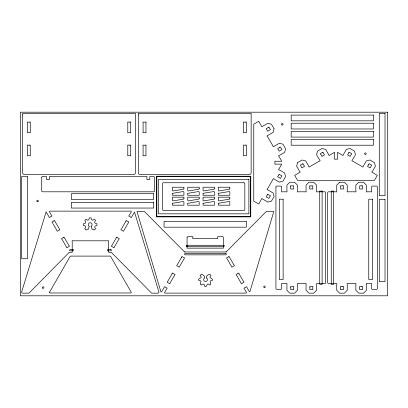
<?xml version="1.0" encoding="UTF-8"?>
<svg xmlns="http://www.w3.org/2000/svg" width="408" height="408" viewBox="0 0 408 408"><rect width="100%" height="100%" fill="white"/><g stroke="black" fill="none" stroke-linecap="round" stroke-linejoin="round"><path stroke-width="0.61" d="M226.46 251.649L266.337 211.446L273.824 211.502L249.931 291.603L249.252 291.48L246.891 287.39A0.515 0.515 0 0 0 246.524 286.758A0.515 0.515 0 0 0 245.891 287.12L244.673 287.824A0.515 0.515 0 0 0 244.04 288.191A0.515 0.515 0 0 0 244.402 288.823L246.519 292.495L246.289 293.112L164.812 293.112L164.582 292.495L166.699 288.823A0.515 0.515 0 0 0 167.061 288.191A0.515 0.515 0 0 0 166.428 287.824L165.209 287.12A0.515 0.515 0 0 0 164.577 286.758A0.515 0.515 0 0 0 164.21 287.39L161.644 291.827L160.971 291.95L136.976 211.502L144.396 211.446L184.268 251.649M91.091 226.302L92.132 229.418L92.891 229.107L94.33 230.036L95.589 228.766L94.636 227.302L95.156 225.94L96.92 225.537L96.941 223.752L95.125 223.314L94.59 222.013L95.589 220.493L94.345 219.218L92.687 220.218L91.448 219.677L91.071 217.867L89.316 217.852L88.852 219.728L87.587 220.223L86.027 219.208L84.777 220.442L85.751 222.079L85.18 223.349L83.4 223.752L83.421 225.537L85.185 225.94L85.706 227.302L84.757 228.766L86.017 230.036L87.45 229.107L88.21 229.418L89.25 226.302M204.627 277.95C205.76 276.323 201.129 272.345 200.134 275.533C203.653 278.873 197.181 277.644 198.813 280.551C203.816 280.434 198.201 284.009 201.394 285.039C202.388 283.06 205.362 284.33 204.678 286.396C207.692 287.956 206.198 281.331 209.661 285.044C212.889 284.106 207.305 280.413 212.262 280.566C213.823 277.807 207.514 278.633 210.962 275.471C210.1 272.274 205.148 276.466 206.474 277.95M185.054 251.976L225.675 251.976M184.946 251.991A0.515 0.515 0 0 1 184.334 251.736M226.399 251.736A0.515 0.515 0 0 1 225.787 251.991M89.153 226.231A1.897 1.897 0 0 1 88.735 223.39A1.897 1.897 0 0 1 91.601 223.39A1.897 1.897 0 0 1 91.193 226.226M206.57 278.026A1.892 1.892 0 0 1 206.984 280.857A1.892 1.892 0 0 1 204.122 280.857A1.892 1.892 0 0 1 204.536 278.026M22.603 114.934L22.603 172.671A1.913 1.913 0 0 0 24.516 174.583L133.528 174.583A1.913 1.913 0 0 0 135.441 172.671L135.436 113.383L22.598 113.383L22.603 114.934M41.728 177.454L41.728 190.842A0.959 0.959 0 0 0 42.682 191.801L153.607 191.801A0.954 0.954 0 0 0 154.566 190.842L154.566 177.454A0.959 0.959 0 0 0 153.607 176.501L149.782 176.501L149.782 178.679A0.515 0.515 0 0 1 149.782 179.408A0.515 0.515 0 0 1 149.053 179.408L147.645 179.408A0.515 0.515 0 0 1 146.916 179.408A0.515 0.515 0 0 1 146.916 178.679L146.916 176.501L49.378 176.501L49.378 178.638A0.515 0.515 0 0 1 49.378 179.367A0.515 0.515 0 0 1 48.644 179.367L47.236 179.367A0.515 0.515 0 0 1 46.507 179.367A0.515 0.515 0 0 1 46.507 178.638L46.507 176.501L42.682 176.501A0.954 0.954 0 0 0 41.728 177.454M108.543 247.972L108.543 252.277L110.869 252.277A0.515 0.515 0 0 1 111.547 252.562L151.618 293.158L157.978 293.158A0.954 0.954 0 0 0 158.891 291.924L134.507 212.032L131.713 216.862A0.515 0.515 0 0 1 131.351 217.495A0.515 0.515 0 0 1 130.718 217.132L129.499 216.424A0.515 0.515 0 0 1 128.867 216.061A0.515 0.515 0 0 1 129.229 215.429L131.345 211.757L131.085 211.13L49.664 211.13L49.404 211.757L51.52 215.429A0.515 0.515 0 0 1 51.887 216.061A0.515 0.515 0 0 1 51.255 216.424L50.036 217.132A0.515 0.515 0 0 1 49.404 217.495A0.515 0.515 0 0 1 49.037 216.862L46.135 211.834L21.685 291.924A0.954 0.954 0 0 0 22.603 293.158L28.958 293.158L69.034 252.562A0.515 0.515 0 0 1 69.712 252.277L72.206 252.277L72.206 241.531A0.515 0.515 0 0 1 72.206 240.802A0.515 0.515 0 0 1 72.94 240.802L107.814 240.802A0.515 0.515 0 0 1 108.543 240.802A0.515 0.515 0 0 1 108.543 241.531L108.543 247.972M138.307 114.934L138.307 172.671A1.913 1.913 0 0 0 140.219 174.583L249.232 174.583A1.913 1.913 0 0 0 251.144 172.671L251.144 113.383L138.307 113.383L138.307 114.934M187.078 237.629L187.078 248.146L223.416 248.146L223.416 237.629A0.959 0.959 0 0 0 222.457 236.671L217.678 236.671L217.678 237.854A0.515 0.515 0 0 1 217.678 238.583A0.515 0.515 0 0 1 216.944 238.583L193.545 238.583A0.515 0.515 0 0 1 192.816 238.583A0.515 0.515 0 0 1 192.816 237.854L192.816 236.671L188.032 236.671A0.954 0.954 0 0 0 187.078 237.629M275.925 187.027L275.925 288.39A0.954 0.954 0 0 0 276.884 289.343L280.709 289.343A0.959 0.959 0 0 0 281.663 288.39L281.663 284.34A0.515 0.515 0 0 1 281.663 283.606A0.515 0.515 0 0 1 282.392 283.606L286.192 283.606A0.515 0.515 0 0 1 286.921 283.606A0.515 0.515 0 0 1 286.921 284.34L286.921 290.302L289.792 293.168L294.571 293.168L297.442 290.302L297.442 284.34A0.515 0.515 0 0 1 297.442 283.606A0.515 0.515 0 0 1 298.171 283.606L305.317 283.606A0.515 0.515 0 0 1 306.046 283.606A0.515 0.515 0 0 1 306.046 284.34L306.046 290.302L308.917 293.168L313.696 293.168L316.567 290.302L316.567 284.34A0.515 0.515 0 0 1 316.567 283.606A0.515 0.515 0 0 1 317.296 283.606L324.697 283.606A0.959 0.959 0 0 0 325.65 282.652L325.65 192.765A0.954 0.954 0 0 0 324.697 191.806L317.296 191.806A0.515 0.515 0 0 1 316.567 191.806A0.515 0.515 0 0 1 316.567 191.077L316.567 185.115L313.696 182.243L308.917 182.243L306.046 185.115L306.046 191.077A0.515 0.515 0 0 1 306.046 191.806A0.515 0.515 0 0 1 305.317 191.806L298.171 191.806A0.515 0.515 0 0 1 297.442 191.806A0.515 0.515 0 0 1 297.442 191.077L297.442 185.115L294.571 182.243L289.792 182.243L286.921 185.115L286.921 191.077A0.515 0.515 0 0 1 286.921 191.806A0.515 0.515 0 0 1 286.192 191.806L282.392 191.806A0.515 0.515 0 0 1 281.663 191.806A0.515 0.515 0 0 1 281.663 191.077L281.663 187.027A0.954 0.954 0 0 0 280.709 186.068L276.884 186.068A0.959 0.959 0 0 0 275.925 187.027M290.705 186.609L290.705 188.21A0.515 0.515 0 0 0 290.705 188.94A0.515 0.515 0 0 0 291.434 188.94L292.842 188.94A0.515 0.515 0 0 0 293.571 188.94A0.515 0.515 0 0 0 293.571 188.21L293.571 186.609A0.515 0.515 0 0 0 293.571 185.88A0.515 0.515 0 0 0 292.842 185.88L291.434 185.88A0.515 0.515 0 0 0 290.705 185.88A0.515 0.515 0 0 0 290.705 186.609M290.792 287.207L290.792 288.808A0.515 0.515 0 0 0 290.792 289.537A0.515 0.515 0 0 0 291.521 289.537L292.929 289.537A0.515 0.515 0 0 0 293.658 289.537A0.515 0.515 0 0 0 293.658 288.808L293.658 287.207A0.515 0.515 0 0 0 293.658 286.477A0.515 0.515 0 0 0 292.929 286.477L291.521 286.477A0.515 0.515 0 0 0 290.792 286.477A0.515 0.515 0 0 0 290.792 287.207M309.83 186.609L309.83 188.21A0.515 0.515 0 0 0 309.83 188.94A0.515 0.515 0 0 0 310.559 188.94L311.967 188.94A0.515 0.515 0 0 0 312.696 188.94A0.515 0.515 0 0 0 312.696 188.21L312.696 186.609A0.515 0.515 0 0 0 312.696 185.88A0.515 0.515 0 0 0 311.967 185.88L310.559 185.88A0.515 0.515 0 0 0 309.83 185.88A0.515 0.515 0 0 0 309.83 186.609M309.917 287.207L309.917 288.808A0.515 0.515 0 0 0 309.917 289.537A0.515 0.515 0 0 0 310.646 289.537L312.054 289.537A0.515 0.515 0 0 0 312.783 289.537A0.515 0.515 0 0 0 312.783 288.808L312.783 287.207A0.515 0.515 0 0 0 312.783 286.477A0.515 0.515 0 0 0 312.054 286.477L310.646 286.477A0.515 0.515 0 0 0 309.917 286.477A0.515 0.515 0 0 0 309.917 287.207M49.393 292.475L49.868 292.985L130.907 292.985L131.386 292.505L110.441 256.102L70.314 256.102L49.393 292.475M172.441 193.713L172.436 195.259L183.911 195.259L183.911 191.949L183.355 191.525L172.839 193.28L172.441 193.713M172.441 203.658L172.441 205.204L183.916 205.204L183.911 201.894L183.355 201.47L172.839 203.225L172.441 203.658M183.916 188.736L183.554 189.2L172.997 190.959L172.446 190.561L172.441 187.226L183.916 187.226L183.916 188.736M183.916 198.681L183.554 199.145L172.997 200.904L172.446 200.506L172.441 197.171L183.916 197.171L183.916 198.681M187.741 193.713L187.736 195.259L199.211 195.259L199.211 191.949L198.655 191.525L188.139 193.28L187.741 193.713M187.741 203.658L187.736 205.204L199.211 205.204L199.211 201.894L198.655 201.47L188.139 203.225L187.741 203.658M199.216 188.736L198.854 189.2L188.297 190.959L187.746 190.561L187.741 187.226L199.216 187.226L199.216 188.736M199.216 198.681L198.854 199.145L188.297 200.904L187.746 200.506L187.741 197.171L199.216 197.171L199.216 198.681M203.041 193.713L203.041 195.259L214.516 195.259L214.511 191.949L213.955 191.525L203.439 193.28L203.041 193.713M203.041 203.658L203.041 205.204L214.516 205.204L214.511 201.894L213.955 201.47L203.439 203.225L203.041 203.658M214.516 188.736L214.154 189.2L203.597 190.959L203.046 190.561L203.041 187.226L214.516 187.226L214.516 188.736M214.516 198.681L214.154 199.145L203.597 200.904L203.046 200.506L203.041 197.171L214.516 197.171L214.516 198.681M218.341 193.713L218.336 195.259L229.811 195.259L229.811 191.949L229.255 191.525L218.739 193.28L218.341 193.713M218.341 203.658L218.341 205.204L229.816 205.204L229.811 201.894L229.255 201.47L218.739 203.225L218.341 203.658M229.816 188.736L229.454 189.2L218.897 190.959L218.346 190.561L218.341 187.226L229.816 187.226L229.816 188.736M229.816 198.681L229.454 199.145L218.897 200.904L218.346 200.506L218.341 197.171L229.816 197.171L229.816 198.681M274.084 128.795L273.12 132.386L267.75 135.481A0.515 0.515 0 0 0 267.118 135.849A0.515 0.515 0 0 0 267.485 136.481L273.018 146.079A0.515 0.515 0 0 0 273.38 146.712A0.515 0.515 0 0 0 274.013 146.345L279.383 143.249L282.979 144.213L285.605 148.767L284.641 152.357L279.271 155.458A0.515 0.515 0 0 0 278.639 155.82A0.515 0.515 0 0 0 279.001 156.453L281.77 161.252L275.675 161.252A0.515 0.515 0 0 0 274.946 161.252A0.515 0.515 0 0 0 274.946 161.981L274.946 163.389A0.515 0.515 0 0 0 274.946 164.123A0.515 0.515 0 0 0 275.675 164.123L281.77 164.123L279.006 168.907A0.515 0.515 0 0 0 278.639 169.539A0.515 0.515 0 0 0 279.271 169.906L284.641 173.007L285.605 176.598L282.974 181.152L279.383 182.116L274.013 179.015A0.515 0.515 0 0 0 273.38 178.653A0.515 0.515 0 0 0 273.013 179.285L267.485 188.858A0.515 0.515 0 0 0 267.123 189.49A0.515 0.515 0 0 0 267.755 189.858L273.12 192.959L274.084 196.549L271.458 201.103L267.862 202.067L262.492 198.966A0.515 0.515 0 0 0 261.86 198.599A0.515 0.515 0 0 0 261.497 199.231L258.733 204.02L253.761 201.154L253.761 124.175L258.733 121.303L261.497 126.103A0.515 0.515 0 0 0 261.865 126.735A0.515 0.515 0 0 0 262.497 126.373L267.867 123.272L271.458 124.236L274.084 128.795M297.58 162.624L296.611 166.214L299.712 171.589A0.515 0.515 0 0 1 300.074 172.222A0.515 0.515 0 0 1 299.441 172.584L294.647 175.353L297.514 180.321L374.493 180.321L377.359 175.353L372.575 172.589A0.515 0.515 0 0 1 371.943 172.222A0.515 0.515 0 0 1 372.305 171.589L375.406 166.219L374.442 162.629L369.888 159.997L366.297 160.961L363.197 166.331A0.515 0.515 0 0 1 362.829 166.964A0.515 0.515 0 0 1 362.197 166.597L352.624 161.068A0.515 0.515 0 0 1 351.992 160.706A0.515 0.515 0 0 1 352.354 160.074L355.455 154.703L354.491 151.108L349.936 148.481L346.346 149.44L343.245 154.811A0.515 0.515 0 0 1 342.883 155.443A0.515 0.515 0 0 1 342.251 155.081L337.462 152.317L337.462 158.406A0.515 0.515 0 0 1 337.462 159.135A0.515 0.515 0 0 1 336.733 159.135L335.32 159.135A0.515 0.515 0 0 1 334.591 159.135A0.515 0.515 0 0 1 334.591 158.406L334.591 152.317L329.791 155.081A0.515 0.515 0 0 1 329.159 155.448A0.515 0.515 0 0 1 328.797 154.816L325.696 149.44L322.106 148.476L317.551 151.108L316.588 154.698L319.683 160.069A0.515 0.515 0 0 1 320.05 160.701A0.515 0.515 0 0 1 319.418 161.068L309.82 166.602A0.515 0.515 0 0 1 309.188 166.964A0.515 0.515 0 0 1 308.825 166.331L305.725 160.961L302.134 159.997L297.58 162.624M116.326 237.803L111.792 245.647A0.515 0.515 0 0 0 111.43 246.279A0.515 0.515 0 0 0 112.062 246.646L113.281 247.35A0.515 0.515 0 0 0 113.914 247.717A0.515 0.515 0 0 0 114.281 247.085L118.81 239.236A0.515 0.515 0 0 0 119.172 238.604A0.515 0.515 0 0 0 118.539 238.241L117.32 237.538A0.515 0.515 0 0 0 116.688 237.17A0.515 0.515 0 0 0 116.326 237.803M125.894 221.243L121.365 229.092A0.515 0.515 0 0 0 120.998 229.724A0.515 0.515 0 0 0 121.63 230.087L122.854 230.79A0.515 0.515 0 0 0 123.486 231.157A0.515 0.515 0 0 0 123.848 230.525L128.377 222.681A0.515 0.515 0 0 0 128.744 222.049A0.515 0.515 0 0 0 128.112 221.682L126.893 220.978A0.515 0.515 0 0 0 126.261 220.611A0.515 0.515 0 0 0 125.894 221.243M181.667 257.173L177.138 265.016A0.515 0.515 0 0 0 176.771 265.649A0.515 0.515 0 0 0 177.404 266.016L178.627 266.72A0.515 0.515 0 0 0 179.26 267.087A0.515 0.515 0 0 0 179.622 266.455L184.151 258.611A0.515 0.515 0 0 0 184.518 257.978A0.515 0.515 0 0 0 183.886 257.611L182.667 256.907A0.515 0.515 0 0 0 182.034 256.54A0.515 0.515 0 0 0 181.667 257.173M172.115 273.743L167.586 281.586A0.515 0.515 0 0 0 167.219 282.219A0.515 0.515 0 0 0 167.851 282.586L169.07 283.29A0.515 0.515 0 0 0 169.703 283.652A0.515 0.515 0 0 0 170.07 283.019L174.599 275.176A0.515 0.515 0 0 0 174.961 274.543A0.515 0.515 0 0 0 174.328 274.176L173.109 273.472A0.515 0.515 0 0 0 172.477 273.11A0.515 0.515 0 0 0 172.115 273.743M267.306 194.907L266.603 196.126A0.515 0.515 0 0 0 266.235 196.758A0.515 0.515 0 0 0 266.868 197.125L268.255 197.926A0.515 0.515 0 0 0 268.887 198.288A0.515 0.515 0 0 0 269.249 197.656L269.953 196.437A0.515 0.515 0 0 0 270.32 195.804A0.515 0.515 0 0 0 269.688 195.442L268.301 194.641A0.515 0.515 0 0 0 267.668 194.274A0.515 0.515 0 0 0 267.306 194.907M278.822 174.956L278.118 176.179A0.515 0.515 0 0 0 277.751 176.812A0.515 0.515 0 0 0 278.384 177.174L279.771 177.975A0.515 0.515 0 0 0 280.403 178.342A0.515 0.515 0 0 0 280.77 177.709L281.474 176.486A0.515 0.515 0 0 0 281.836 175.853A0.515 0.515 0 0 0 281.204 175.491L279.822 174.69A0.515 0.515 0 0 0 279.189 174.323A0.515 0.515 0 0 0 278.822 174.956M348.83 152.878L348.029 154.265A0.515 0.515 0 0 0 347.667 154.897A0.515 0.515 0 0 0 348.299 155.259L349.518 155.963A0.515 0.515 0 0 0 350.151 156.33A0.515 0.515 0 0 0 350.513 155.698L351.314 154.311A0.515 0.515 0 0 0 351.681 153.678A0.515 0.515 0 0 0 351.048 153.316L349.829 152.612A0.515 0.515 0 0 0 349.197 152.245A0.515 0.515 0 0 0 348.83 152.878M368.781 164.399L367.98 165.781A0.515 0.515 0 0 0 367.613 166.413A0.515 0.515 0 0 0 368.245 166.78L369.47 167.484A0.515 0.515 0 0 0 370.102 167.846A0.515 0.515 0 0 0 370.464 167.214L371.265 165.832A0.515 0.515 0 0 0 371.627 165.199A0.515 0.515 0 0 0 370.994 164.832L369.775 164.128A0.515 0.515 0 0 0 369.143 163.766A0.515 0.515 0 0 0 368.781 164.399M339.599 182.243L336.728 185.115L336.728 191.077A0.515 0.515 0 0 1 336.728 191.806A0.515 0.515 0 0 1 335.998 191.806L328.603 191.806A0.954 0.954 0 0 0 327.644 192.765L327.644 282.652A0.959 0.959 0 0 0 328.603 283.606L335.998 283.606A0.515 0.515 0 0 1 336.728 283.606A0.515 0.515 0 0 1 336.728 284.34L336.728 290.302L339.599 293.168L344.377 293.168L347.249 290.302L347.249 284.34A0.515 0.515 0 0 1 347.249 283.606A0.515 0.515 0 0 1 347.978 283.606L355.123 283.606A0.515 0.515 0 0 1 355.853 283.606A0.515 0.515 0 0 1 355.853 284.34L355.853 290.302L358.724 293.168L363.502 293.168L366.374 290.302L366.374 284.34A0.515 0.515 0 0 1 366.374 283.606A0.515 0.515 0 0 1 367.103 283.606L370.903 283.606A0.515 0.515 0 0 1 371.632 283.606A0.515 0.515 0 0 1 371.632 284.34L371.632 288.39A0.959 0.959 0 0 0 372.591 289.343L376.416 289.343A0.954 0.954 0 0 0 377.369 288.39L377.369 187.027A0.959 0.959 0 0 0 376.416 186.068L372.591 186.068A0.954 0.954 0 0 0 371.632 187.027L371.632 191.077A0.515 0.515 0 0 1 371.632 191.806A0.515 0.515 0 0 1 370.903 191.806L367.103 191.806A0.515 0.515 0 0 1 366.374 191.806A0.515 0.515 0 0 1 366.374 191.077L366.374 185.115L363.502 182.243L358.724 182.243L355.853 185.115L355.853 191.077A0.515 0.515 0 0 1 355.853 191.806A0.515 0.515 0 0 1 355.123 191.806L347.978 191.806A0.515 0.515 0 0 1 347.249 191.806A0.515 0.515 0 0 1 347.249 191.077L347.249 185.115L344.377 182.243L339.599 182.243M53.897 220.963L52.678 221.666A0.515 0.515 0 0 0 52.045 222.034A0.515 0.515 0 0 0 52.413 222.666L56.942 230.51A0.515 0.515 0 0 0 57.304 231.142A0.515 0.515 0 0 0 57.936 230.78L59.155 230.076A0.515 0.515 0 0 0 59.787 229.709A0.515 0.515 0 0 0 59.425 229.077L54.896 221.233A0.515 0.515 0 0 0 54.529 220.601A0.515 0.515 0 0 0 53.897 220.963M63.454 237.532L62.23 238.236A0.515 0.515 0 0 0 61.598 238.604A0.515 0.515 0 0 0 61.965 239.236L66.494 247.08A0.515 0.515 0 0 0 66.861 247.712A0.515 0.515 0 0 0 67.493 247.345L68.712 246.641A0.515 0.515 0 0 0 69.345 246.274A0.515 0.515 0 0 0 68.978 245.641L64.449 237.798A0.515 0.515 0 0 0 64.087 237.165A0.515 0.515 0 0 0 63.454 237.532M268.265 127.464L266.883 128.265A0.515 0.515 0 0 0 266.251 128.632A0.515 0.515 0 0 0 266.613 129.265L267.322 130.483A0.515 0.515 0 0 0 267.684 131.116A0.515 0.515 0 0 0 268.316 130.749L269.703 129.948A0.515 0.515 0 0 0 270.336 129.586A0.515 0.515 0 0 0 269.969 128.953L269.265 127.735A0.515 0.515 0 0 0 268.897 127.102A0.515 0.515 0 0 0 268.265 127.464M279.786 147.416L278.399 148.216A0.515 0.515 0 0 0 277.766 148.578A0.515 0.515 0 0 0 278.134 149.211L278.837 150.435A0.515 0.515 0 0 0 279.205 151.067A0.515 0.515 0 0 0 279.837 150.7L281.219 149.899A0.515 0.515 0 0 0 281.851 149.532A0.515 0.515 0 0 0 281.489 148.905L280.786 147.681A0.515 0.515 0 0 0 280.418 147.048A0.515 0.515 0 0 0 279.786 147.416M302.292 164.113L301.073 164.817A0.515 0.515 0 0 0 300.441 165.184A0.515 0.515 0 0 0 300.803 165.816L301.604 167.198A0.515 0.515 0 0 0 301.971 167.831A0.515 0.515 0 0 0 302.603 167.469L303.822 166.765A0.515 0.515 0 0 0 304.455 166.398A0.515 0.515 0 0 0 304.087 165.765L303.292 164.383A0.515 0.515 0 0 0 302.925 163.751A0.515 0.515 0 0 0 302.292 164.113M322.244 152.597L321.02 153.301A0.515 0.515 0 0 0 320.387 153.663A0.515 0.515 0 0 0 320.754 154.295L321.555 155.683A0.515 0.515 0 0 0 321.922 156.315A0.515 0.515 0 0 0 322.555 155.948L323.774 155.244A0.515 0.515 0 0 0 324.406 154.882A0.515 0.515 0 0 0 324.039 154.249L323.238 152.862A0.515 0.515 0 0 0 322.876 152.23A0.515 0.515 0 0 0 322.244 152.597M228.454 256.902L227.236 257.606A0.515 0.515 0 0 0 226.603 257.973A0.515 0.515 0 0 0 226.97 258.606L231.499 266.45A0.515 0.515 0 0 0 231.861 267.082A0.515 0.515 0 0 0 232.494 266.715L233.718 266.011A0.515 0.515 0 0 0 234.35 265.649A0.515 0.515 0 0 0 233.983 265.016L229.454 257.168A0.515 0.515 0 0 0 229.087 256.535A0.515 0.515 0 0 0 228.454 256.902M238.027 273.462L236.808 274.166A0.515 0.515 0 0 0 236.176 274.528A0.515 0.515 0 0 0 236.538 275.16L241.067 283.009A0.515 0.515 0 0 0 241.434 283.642A0.515 0.515 0 0 0 242.066 283.274L243.285 282.571A0.515 0.515 0 0 0 243.918 282.203A0.515 0.515 0 0 0 243.556 281.571L239.027 273.727A0.515 0.515 0 0 0 238.66 273.095A0.515 0.515 0 0 0 238.027 273.462M387.6 112.2L20.4 112.2L20.4 295.8L387.6 295.8L387.6 112.2M385.019 113.383L379.282 113.383L379.282 195.621L385.019 195.621L385.019 113.383M373.417 115.097L291.179 115.097L291.179 120.834L373.417 120.834L373.417 115.097M29.519 122.14L28.111 122.14A0.515 0.515 0 0 0 27.382 122.14A0.515 0.515 0 0 0 27.382 122.869L27.382 131.927A0.515 0.515 0 0 0 27.382 132.661A0.515 0.515 0 0 0 28.111 132.661L29.519 132.661A0.515 0.515 0 0 0 30.253 132.661A0.515 0.515 0 0 0 30.253 131.927L30.253 122.869A0.515 0.515 0 0 0 30.253 122.14A0.515 0.515 0 0 0 29.519 122.14M129.928 122.125L128.52 122.125A0.515 0.515 0 0 0 127.791 122.125A0.515 0.515 0 0 0 127.791 122.854L127.791 131.917A0.515 0.515 0 0 0 127.791 132.646A0.515 0.515 0 0 0 128.52 132.646L129.928 132.646A0.515 0.515 0 0 0 130.657 132.646A0.515 0.515 0 0 0 130.657 131.917L130.657 122.854A0.515 0.515 0 0 0 130.657 122.125A0.515 0.515 0 0 0 129.928 122.125M145.228 122.14L143.82 122.14A0.515 0.515 0 0 0 143.091 122.14A0.515 0.515 0 0 0 143.091 122.869L143.091 131.927A0.515 0.515 0 0 0 143.091 132.661A0.515 0.515 0 0 0 143.82 132.661L145.228 132.661A0.515 0.515 0 0 0 145.957 132.661A0.515 0.515 0 0 0 145.957 131.927L145.957 122.869A0.515 0.515 0 0 0 145.957 122.14A0.515 0.515 0 0 0 145.228 122.14M245.631 122.125L244.224 122.125A0.515 0.515 0 0 0 243.494 122.125A0.515 0.515 0 0 0 243.494 122.854L243.494 131.917A0.515 0.515 0 0 0 243.494 132.646A0.515 0.515 0 0 0 244.224 132.646L245.631 132.646A0.515 0.515 0 0 0 246.366 132.646A0.515 0.515 0 0 0 246.366 131.917L246.366 122.854A0.515 0.515 0 0 0 246.366 122.125A0.515 0.515 0 0 0 245.631 122.125M373.417 123.226L291.179 123.226L291.179 128.964L373.417 128.964L373.417 123.226M373.417 131.351L291.179 131.351L291.179 137.088L373.417 137.088L373.417 131.351M373.417 139.48L291.179 139.48L291.179 145.217L373.417 145.217L373.417 139.48M29.519 145.197L28.111 145.197A0.515 0.515 0 0 0 27.382 145.197A0.515 0.515 0 0 0 27.382 145.926L27.382 154.984A0.515 0.515 0 0 0 27.382 155.718A0.515 0.515 0 0 0 28.111 155.718L29.519 155.718A0.515 0.515 0 0 0 30.253 155.718A0.515 0.515 0 0 0 30.253 154.984L30.253 145.926A0.515 0.515 0 0 0 30.253 145.197A0.515 0.515 0 0 0 29.519 145.197M129.928 145.161L128.52 145.161A0.515 0.515 0 0 0 127.791 145.161A0.515 0.515 0 0 0 127.791 145.891L127.791 154.953A0.515 0.515 0 0 0 127.791 155.683A0.515 0.515 0 0 0 128.52 155.683L129.928 155.683A0.515 0.515 0 0 0 130.657 155.683A0.515 0.515 0 0 0 130.657 154.953L130.657 145.891A0.515 0.515 0 0 0 130.657 145.161A0.515 0.515 0 0 0 129.928 145.161M145.228 145.197L143.82 145.197A0.515 0.515 0 0 0 143.091 145.197A0.515 0.515 0 0 0 143.091 145.926L143.091 154.984A0.515 0.515 0 0 0 143.091 155.718A0.515 0.515 0 0 0 143.82 155.718L145.228 155.718A0.515 0.515 0 0 0 145.957 155.718A0.515 0.515 0 0 0 145.957 154.984L145.957 145.926A0.515 0.515 0 0 0 145.957 145.197A0.515 0.515 0 0 0 145.228 145.197M245.631 145.161L244.224 145.161A0.515 0.515 0 0 0 243.494 145.161A0.515 0.515 0 0 0 243.494 145.891L243.494 154.953A0.515 0.515 0 0 0 243.494 155.683A0.515 0.515 0 0 0 244.224 155.683L245.631 155.683A0.515 0.515 0 0 0 246.366 155.683A0.515 0.515 0 0 0 246.366 154.953L246.366 145.891A0.515 0.515 0 0 0 246.366 145.161A0.515 0.515 0 0 0 245.631 145.161M250.767 176.215L156.494 176.215L156.494 216.877L250.767 216.877L250.767 176.215M27.382 176.496L21.644 176.496L21.644 258.733L27.382 258.733L27.382 176.496M250.563 176.536L156.851 176.536L156.851 216.699L250.563 216.699L250.563 176.536M248.89 179.403L158.528 179.403L158.528 213.828L248.89 213.828L248.89 179.403M243.872 182.748L163.547 182.748A0.954 0.954 0 0 0 162.593 183.707L162.593 209.523A0.959 0.959 0 0 0 163.547 210.482L243.872 210.482A0.954 0.954 0 0 0 244.831 209.523L244.831 183.707A0.959 0.959 0 0 0 243.872 182.748M342.735 185.88L341.328 185.88A0.515 0.515 0 0 0 340.598 185.88A0.515 0.515 0 0 0 340.598 186.609L340.598 188.21A0.515 0.515 0 0 0 340.598 188.94A0.515 0.515 0 0 0 341.328 188.94L342.735 188.94A0.515 0.515 0 0 0 343.47 188.94A0.515 0.515 0 0 0 343.47 188.21L343.47 186.609A0.515 0.515 0 0 0 343.47 185.88A0.515 0.515 0 0 0 342.735 185.88M361.86 185.88L360.453 185.88A0.515 0.515 0 0 0 359.723 185.88A0.515 0.515 0 0 0 359.723 186.609L359.723 188.21A0.515 0.515 0 0 0 359.723 188.94A0.515 0.515 0 0 0 360.453 188.94L361.86 188.94A0.515 0.515 0 0 0 362.595 188.94A0.515 0.515 0 0 0 362.595 188.21L362.595 186.609A0.515 0.515 0 0 0 362.595 185.88A0.515 0.515 0 0 0 361.86 185.88M322.121 191.087L319.734 191.087L319.734 284.33L322.121 284.33L322.121 191.087M333.647 191.087L331.255 191.087L331.255 284.33L333.647 284.33L333.647 191.087M153.607 193.708L71.369 193.708L71.369 199.446L153.607 199.446L153.607 193.708M283.127 199.206L279.301 199.206L279.301 279.531L283.127 279.531L283.127 199.206M372.58 199.206L368.755 199.206L368.755 279.531L372.58 279.531L372.58 199.206M385.019 199.446L379.282 199.446L379.282 281.683L385.019 281.683L385.019 199.446M153.607 202.317L71.369 202.317L71.369 208.054L153.607 208.054L153.607 202.317M246.294 221.442L164.057 221.442L164.057 227.179L246.294 227.179L246.294 221.442M224.053 245.279L186.436 245.279L186.436 246.713L224.053 246.713L224.053 245.279M73.165 249.41L70.293 249.41A0.719 0.719 0 0 0 69.579 250.124A0.719 0.719 0 0 0 70.293 250.844L73.165 250.844L73.165 249.41M110.696 249.41L107.59 249.41L107.59 250.844L110.696 250.844A0.719 0.719 0 0 0 111.415 250.124A0.719 0.719 0 0 0 110.696 249.41M225.634 253.409L185.232 253.409A0.719 0.719 0 0 0 184.513 254.128A0.719 0.719 0 0 0 185.232 254.842L225.634 254.842A0.719 0.719 0 0 0 226.348 254.128A0.719 0.719 0 0 0 225.634 253.409M342.649 286.477L341.241 286.477A0.515 0.515 0 0 0 340.512 286.477A0.515 0.515 0 0 0 340.512 287.207L340.512 288.808A0.515 0.515 0 0 0 340.512 289.537A0.515 0.515 0 0 0 341.241 289.537L342.649 289.537A0.515 0.515 0 0 0 343.378 289.537A0.515 0.515 0 0 0 343.378 288.808L343.378 287.207A0.515 0.515 0 0 0 343.378 286.477A0.515 0.515 0 0 0 342.649 286.477M361.774 286.477L360.366 286.477A0.515 0.515 0 0 0 359.637 286.477A0.515 0.515 0 0 0 359.637 287.207L359.637 288.808A0.515 0.515 0 0 0 359.637 289.537A0.515 0.515 0 0 0 360.366 289.537L361.774 289.537A0.515 0.515 0 0 0 362.503 289.537A0.515 0.515 0 0 0 362.503 288.808L362.503 287.207A0.515 0.515 0 0 0 362.503 286.477A0.515 0.515 0 0 0 361.774 286.477M364.981 154.265A0.755 0.755 0 0 0 366.155 153.699A0.755 0.755 0 0 0 365.073 152.964A0.755 0.755 0 0 0 364.981 154.265M264.129 287.416A0.755 0.755 0 0 0 265.261 286.763A0.755 0.755 0 0 0 264.129 286.11A0.755 0.755 0 0 0 264.129 287.416M281.903 124.93A0.755 0.755 0 0 0 283.03 124.277A0.755 0.755 0 0 0 281.903 123.624A0.755 0.755 0 0 0 281.903 124.93M42.764 288.17A0.755 0.755 0 0 0 43.891 287.518A0.755 0.755 0 0 0 42.764 286.865A0.755 0.755 0 0 0 42.764 288.17M37.189 201.578A0.755 0.755 0 0 0 38.321 200.93A0.755 0.755 0 0 0 37.189 200.277A0.755 0.755 0 0 0 37.189 201.578"/></g></svg>
